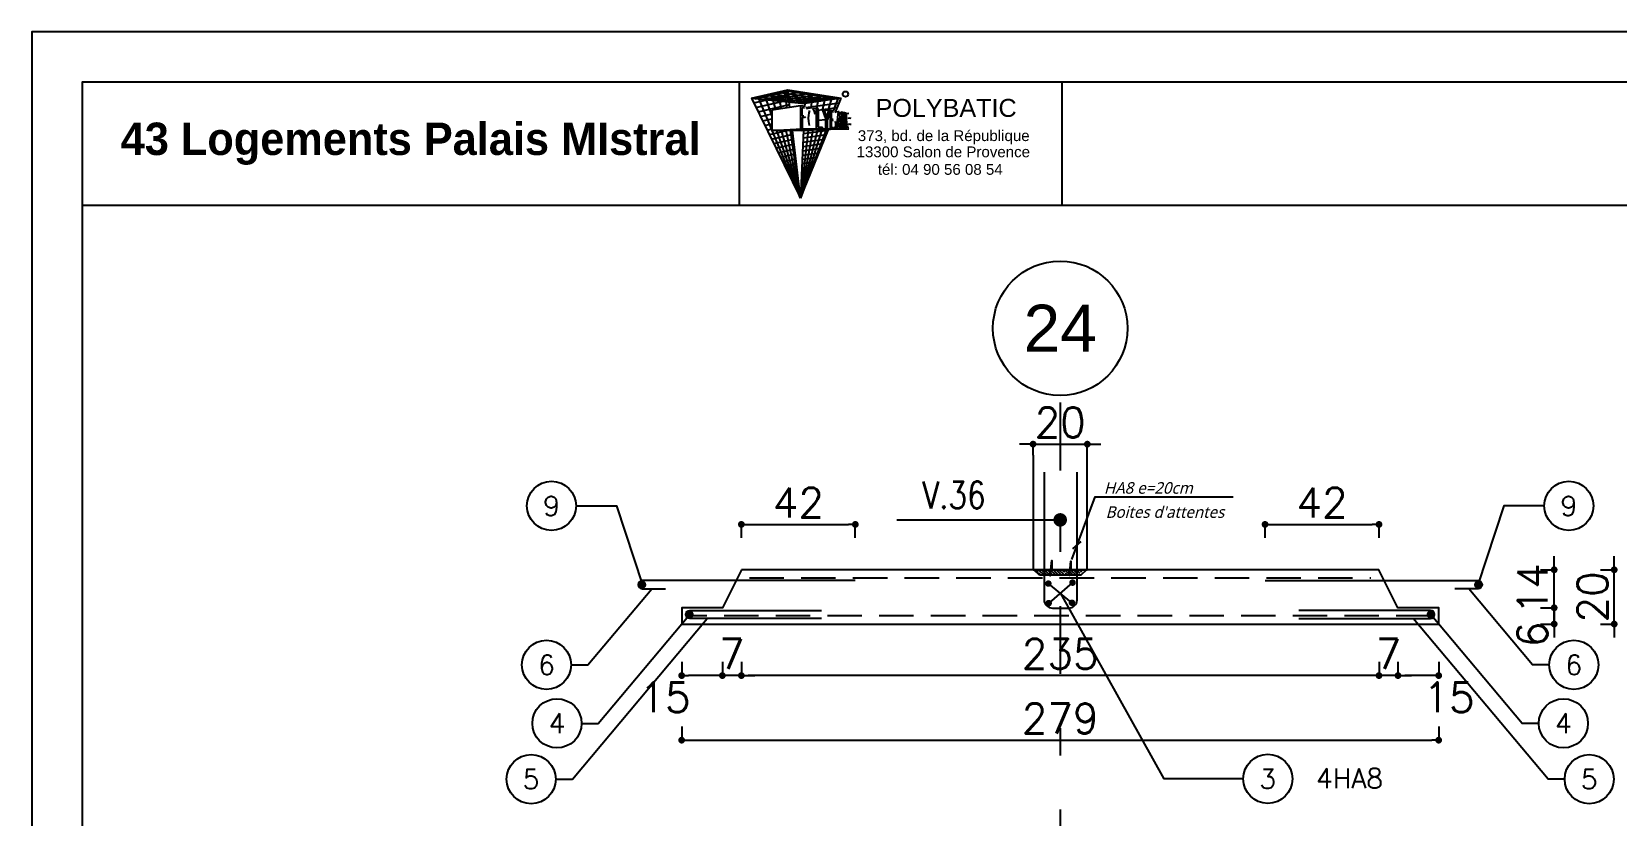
# Model space of a CAD drawing. Header units: millimetres. Extents: x -21776 to 63757, y -7870 to 8483.
# Drawn here: x 40690 to 41275, y -4811 to -4522 of the extents above; entities that cross this region are included whole.
import ezdxf
from ezdxf.enums import TextEntityAlignment as Align

# ---------------------------------------------------------------- set-up
doc = ezdxf.new("R2010")
doc.units = ezdxf.units.MM
doc.header["$PDMODE"] = 34
for name, pattern in [('CACHEX2', [19.05, 12.7, -6.35]), ('CONTINUE', [0]), ('GrFeatureAxis', [0.85, 0.25, -0.2, 0.1, -0.2, 0.1])]:
    doc.linetypes.add(name, pattern=pattern)
for name, color, linetype in [('COTATION', 1, 'Continuous'), ('GO-CARTOUCHE', 7, 'Continuous'), ('GO-COTATION', 1, 'Continuous'), ('GO-FER-HA', 140, 'Continuous'), ('GO-TEXTE', 9, 'Continuous'), ('GO-TEXTE-ACIER', 3, 'Continuous'), ('Grid', 7, 'Continuous'), ('K_FOT_M_Building_V.46', 7, 'Continuous'), ('préfa v', 2, 'Continuous'), ('STR_TS_TXT', 7, 'Continuous'), ('STR_VOI-POT', 6, 'Continuous')]:
    doc.layers.add(name, color=color, linetype=linetype)
doc.styles.add('GrGrid', font='ARIAL.TTF', dxfattribs={"height": 0.17})
doc.styles.add('Lucida', font='')
doc.styles.get("Standard").update_dxf_attribs({"font": 'romans.shx'})
doc.styles.add('TEXTE', font='romans.shx')
doc.styles.add('TEXTE TS', font='romans.shx', dxfattribs={"width": 0.7, "oblique": 15})
doc.styles.add('TEXTEBA', font='ARIAL.TTF')
doc.styles.get('Lucida').set_extended_font_data('Lucida Sans', italic=True)
doc.dimstyles.new('COUPE-20', dxfattribs={"dimscale": 0.5, "dimtxt": 22, "dimasz": 5, "dimexe": 0.05, "dimexo": 0, "dimgap": 5, "dimtad": 1, "dimdsep": 46, "dimtxsty": 'Standard', "dimblk1": 'DOT', "dimblk2": 'DOT', "dimsah": 1, "dimcen": 0, "dimdle": 150, "dimclrd": 1, "dimclre": 1, "dimclrt": 7, "dimadec": 0, "dimazin": 0, "dimtfac": 1, "dimtix": 1, "dimtmove": 2, "dimatfit": 3, "dimldrblk": 'DOT', "dimfxl": 0, "dimtvp": 1, "dimtolj": 1, "dimtzin": 0, "dimarcsym": 0})

# ---------------------------------------------------------------- blocks, each defined once
blk = doc.blocks.new('_DOT')
at = {"color": 0, "linetype": 'ByBlock'}
blk.add_line((-0.5, 0), (-1, 0), dxfattribs=at)
at = {"color": 0, "linetype": 'ByBlock', "const_width": 0.5}
blk.add_lwpolyline([(-0.25, 0, 1), (0.25, 0, 1)], format="xyb", close=True, dxfattribs=at)
blk = doc.blocks.new('*D1152')
at = {"layer": 'DEFPOINTS', "color": 0}
for p in [(41208.55, -4733.79), (41251.11, -4733.79), (41208.55, -4739.79)]:
    blk.add_point(p, dxfattribs=at)
at = {"layer": 'préfa v', "color": 1, "lineweight": -2}
for p, q in [((41251.11, -4731.29), (41251.11, -4728.79)), ((41246.11, -4733.79), (41251.13, -4733.79)), ((41251.11, -4739.79), (41251.11, -4733.79)), ((41246.11, -4739.79), (41251.13, -4739.79)), ((41251.11, -4742.29), (41251.11, -4744.79))]:
    blk.add_line(p, q, dxfattribs=at)
at = {"layer": 'préfa v', "color": 1, "lineweight": -2, "xscale": 2.5, "yscale": 2.5, "zscale": 2.5}
for p, rotation in [((41251.11, -4733.79), 270), ((41251.11, -4739.79), 90)]:
    blk.add_blockref('_DOT', p, dxfattribs=dict(at, rotation=rotation))
at = {"layer": 'préfa v', "color": 7, "insert": (41243.11, -4743.63), "char_height": 11, "attachment_point": 5, "rotation": 90}
blk.add_mtext('\\A1;6', dxfattribs=at)
blk = doc.blocks.new('*D1153')
at = {"layer": 'DEFPOINTS', "color": 0}
for p in [(41186.55, -4719.79), (41251.11, -4719.79), (41208.55, -4733.79)]:
    blk.add_point(p, dxfattribs=at)
at = {"layer": 'préfa v', "color": 1, "lineweight": -2}
for p, q in [((41251.11, -4717.29), (41251.11, -4714.79)), ((41246.11, -4719.79), (41251.13, -4719.79)), ((41251.11, -4733.79), (41251.11, -4719.79)), ((41246.11, -4733.79), (41251.13, -4733.79)), ((41251.11, -4736.29), (41251.11, -4738.79))]:
    blk.add_line(p, q, dxfattribs=at)
at = {"layer": 'préfa v', "color": 1, "lineweight": -2, "xscale": 2.5, "yscale": 2.5, "zscale": 2.5}
for p, rotation in [((41251.11, -4719.79), 270), ((41251.11, -4733.79), 90)]:
    blk.add_blockref('_DOT', p, dxfattribs=dict(at, rotation=rotation))
at = {"layer": 'préfa v', "color": 7, "insert": (41243.11, -4726.79), "char_height": 11, "attachment_point": 5, "rotation": 90}
blk.add_mtext('\\A1;14', dxfattribs=at)
blk = doc.blocks.new('*D1154')
at = {"layer": 'DEFPOINTS', "color": 0}
for p in [(41193.55, -4733.79), (41208.55, -4739.79), (41193.55, -4758.77)]:
    blk.add_point(p, dxfattribs=at)
at = {"layer": 'préfa v', "color": 1, "lineweight": -2}
for p, q in [((41193.55, -4753.77), (41193.55, -4758.79)), ((41208.55, -4753.77), (41208.55, -4758.79)), ((41206.05, -4758.77), (41196.05, -4758.77))]:
    blk.add_line(p, q, dxfattribs=at)
at = {"layer": 'préfa v', "color": 1, "lineweight": -2, "xscale": 2.5, "yscale": 2.5, "zscale": 2.5, "rotation": 180}
blk.add_blockref('_DOT', (41193.55, -4758.77), dxfattribs=at)
at = {"layer": 'préfa v', "color": 1, "lineweight": -2, "xscale": 2.5, "yscale": 2.5, "zscale": 2.5}
blk.add_blockref('_DOT', (41208.55, -4758.77), dxfattribs=at)
at = {"layer": 'préfa v', "color": 7, "insert": (41212.33, -4766.77), "char_height": 11, "attachment_point": 5}
blk.add_mtext('\\A1;15', dxfattribs=at)
blk = doc.blocks.new('*D1155')
at = {"layer": 'DEFPOINTS', "color": 0}
for p in [(41186.55, -4719.79), (41193.55, -4733.79), (41186.55, -4758.77)]:
    blk.add_point(p, dxfattribs=at)
at = {"layer": 'préfa v', "color": 1, "lineweight": -2}
for p, q in [((41186.55, -4753.77), (41186.55, -4758.79)), ((41193.55, -4753.77), (41193.55, -4758.79)), ((41184.05, -4758.77), (41181.55, -4758.77)), ((41193.55, -4758.77), (41186.55, -4758.77)), ((41196.05, -4758.77), (41198.55, -4758.77))]:
    blk.add_line(p, q, dxfattribs=at)
at = {"layer": 'préfa v', "color": 1, "lineweight": -2, "xscale": 2.5, "yscale": 2.5, "zscale": 2.5}
blk.add_blockref('_DOT', (41186.55, -4758.77), dxfattribs=at)
at = {"layer": 'préfa v', "color": 1, "lineweight": -2, "xscale": 2.5, "yscale": 2.5, "zscale": 2.5, "rotation": 180}
blk.add_blockref('_DOT', (41193.55, -4758.77), dxfattribs=at)
at = {"layer": 'préfa v', "color": 7, "insert": (41190.05, -4750.77), "char_height": 11, "attachment_point": 5}
blk.add_mtext('\\A1;7', dxfattribs=at)
blk = doc.blocks.new('*D1156')
at = {"layer": 'DEFPOINTS', "color": 0}
for p in [(40951.55, -4719.79), (41186.55, -4719.79), (40951.55, -4758.77)]:
    blk.add_point(p, dxfattribs=at)
at = {"layer": 'préfa v', "color": 1, "lineweight": -2}
for p, q in [((40951.55, -4753.77), (40951.55, -4758.79)), ((41186.55, -4753.77), (41186.55, -4758.79)), ((41184.05, -4758.77), (40954.05, -4758.77))]:
    blk.add_line(p, q, dxfattribs=at)
at = {"layer": 'préfa v', "color": 1, "lineweight": -2, "xscale": 2.5, "yscale": 2.5, "zscale": 2.5, "rotation": 180}
blk.add_blockref('_DOT', (40951.55, -4758.77), dxfattribs=at)
at = {"layer": 'préfa v', "color": 1, "lineweight": -2, "xscale": 2.5, "yscale": 2.5, "zscale": 2.5}
blk.add_blockref('_DOT', (41186.55, -4758.77), dxfattribs=at)
at = {"layer": 'préfa v', "color": 7, "insert": (41069.05, -4750.77), "char_height": 11, "attachment_point": 5}
blk.add_mtext('\\A1;235', dxfattribs=at)
blk = doc.blocks.new('*D1157')
at = {"layer": 'DEFPOINTS', "color": 0}
for p in [(40951.55, -4719.79), (40944.55, -4733.79), (40944.55, -4758.77)]:
    blk.add_point(p, dxfattribs=at)
at = {"layer": 'préfa v', "color": 1, "lineweight": -2}
for p, q in [((40944.55, -4753.77), (40944.55, -4758.79)), ((40951.55, -4753.77), (40951.55, -4758.79)), ((40942.05, -4758.77), (40939.55, -4758.77)), ((40951.55, -4758.77), (40944.55, -4758.77)), ((40954.05, -4758.77), (40956.55, -4758.77))]:
    blk.add_line(p, q, dxfattribs=at)
at = {"layer": 'préfa v', "color": 1, "lineweight": -2, "xscale": 2.5, "yscale": 2.5, "zscale": 2.5}
blk.add_blockref('_DOT', (40944.55, -4758.77), dxfattribs=at)
at = {"layer": 'préfa v', "color": 1, "lineweight": -2, "xscale": 2.5, "yscale": 2.5, "zscale": 2.5, "rotation": 180}
blk.add_blockref('_DOT', (40951.55, -4758.77), dxfattribs=at)
at = {"layer": 'préfa v', "color": 7, "insert": (40948.05, -4750.77), "char_height": 11, "attachment_point": 5}
blk.add_mtext('\\A1;7', dxfattribs=at)
blk = doc.blocks.new('*D1158')
at = {"layer": 'DEFPOINTS', "color": 0}
for p in [(40929.55, -4733.79), (40944.55, -4733.79), (40929.55, -4758.77)]:
    blk.add_point(p, dxfattribs=at)
at = {"layer": 'préfa v', "color": 1, "lineweight": -2}
for p, q in [((40929.55, -4753.77), (40929.55, -4758.79)), ((40944.55, -4753.77), (40944.55, -4758.79)), ((40942.05, -4758.77), (40932.05, -4758.77))]:
    blk.add_line(p, q, dxfattribs=at)
at = {"layer": 'préfa v', "color": 1, "lineweight": -2, "xscale": 2.5, "yscale": 2.5, "zscale": 2.5, "rotation": 180}
blk.add_blockref('_DOT', (40929.55, -4758.77), dxfattribs=at)
at = {"layer": 'préfa v', "color": 1, "lineweight": -2, "xscale": 2.5, "yscale": 2.5, "zscale": 2.5}
blk.add_blockref('_DOT', (40944.55, -4758.77), dxfattribs=at)
at = {"layer": 'préfa v', "color": 7, "insert": (40923.43, -4766.77), "char_height": 11, "attachment_point": 5}
blk.add_mtext('\\A1;15', dxfattribs=at)
blk = doc.blocks.new('*D1159')
at = {"layer": 'DEFPOINTS', "color": 0}
for p in [(40929.55, -4739.79), (41208.55, -4739.79), (41208.55, -4782.58)]:
    blk.add_point(p, dxfattribs=at)
at = {"layer": 'préfa v', "color": 1, "lineweight": -2}
for p, q in [((40929.55, -4777.58), (40929.55, -4782.61)), ((40932.05, -4782.58), (41206.05, -4782.58)), ((41208.55, -4777.58), (41208.55, -4782.61))]:
    blk.add_line(p, q, dxfattribs=at)
at = {"layer": 'préfa v', "color": 1, "lineweight": -2, "xscale": 2.5, "yscale": 2.5, "zscale": 2.5, "rotation": 180}
blk.add_blockref('_DOT', (40929.55, -4782.58), dxfattribs=at)
at = {"layer": 'préfa v', "color": 1, "lineweight": -2, "xscale": 2.5, "yscale": 2.5, "zscale": 2.5}
blk.add_blockref('_DOT', (41208.55, -4782.58), dxfattribs=at)
at = {"layer": 'préfa v', "color": 7, "insert": (41069.05, -4774.58), "char_height": 11, "attachment_point": 5}
blk.add_mtext('\\A1;279', dxfattribs=at)
blk = doc.blocks.new('*D1168')
at = {"layer": 'DEFPOINTS', "color": 0}
for p in [(41186.55, -4719.79), (41273.24, -4719.79), (41208.55, -4739.79)]:
    blk.add_point(p, dxfattribs=at)
at = {"layer": 'STR_VOI-POT', "color": 1, "lineweight": -2}
for p, q in [((41273.24, -4717.29), (41273.24, -4714.79)), ((41268.24, -4719.79), (41273.27, -4719.79)), ((41273.24, -4739.79), (41273.24, -4719.79)), ((41268.24, -4739.79), (41273.27, -4739.79)), ((41273.24, -4742.29), (41273.24, -4744.79))]:
    blk.add_line(p, q, dxfattribs=at)
at = {"layer": 'STR_VOI-POT', "color": 1, "lineweight": -2, "xscale": 2.5, "yscale": 2.5, "zscale": 2.5}
for p, rotation in [((41273.24, -4719.79), 270), ((41273.24, -4739.79), 90)]:
    blk.add_blockref('_DOT', p, dxfattribs=dict(at, rotation=rotation))
at = {"layer": 'STR_VOI-POT', "color": 7, "insert": (41265.24, -4729.79), "char_height": 11, "attachment_point": 5, "rotation": 90}
blk.add_mtext('\\A1;20', dxfattribs=at)
blk = doc.blocks.new('*D1172')
at = {"layer": 'DEFPOINTS', "color": 0}
for p in [(41186.55, -4703.07), (41144.55, -4723.79), (41186.55, -4719.79)]:
    blk.add_point(p, dxfattribs=at)
at = {"layer": 'STR_VOI-POT', "color": 1, "lineweight": -2}
for p, q in [((41144.55, -4708.07), (41144.55, -4703.04)), ((41147.05, -4703.07), (41184.05, -4703.07)), ((41186.55, -4708.07), (41186.55, -4703.04))]:
    blk.add_line(p, q, dxfattribs=at)
at = {"layer": 'STR_VOI-POT', "color": 1, "lineweight": -2, "xscale": 2.5, "yscale": 2.5, "zscale": 2.5, "rotation": 180}
blk.add_blockref('_DOT', (41144.55, -4703.07), dxfattribs=at)
at = {"layer": 'STR_VOI-POT', "color": 1, "lineweight": -2, "xscale": 2.5, "yscale": 2.5, "zscale": 2.5}
blk.add_blockref('_DOT', (41186.55, -4703.07), dxfattribs=at)
at = {"layer": 'STR_VOI-POT', "color": 7, "insert": (41165.55, -4695.07), "char_height": 11, "attachment_point": 5}
blk.add_mtext('\\A1;42', dxfattribs=at)
blk = doc.blocks.new('*D1173')
at = {"layer": 'DEFPOINTS', "color": 0}
for p in [(40993.55, -4703.07), (40951.55, -4719.79), (40993.55, -4723.79)]:
    blk.add_point(p, dxfattribs=at)
at = {"layer": 'STR_VOI-POT', "color": 1, "lineweight": -2}
for p, q in [((40951.55, -4708.07), (40951.55, -4703.04)), ((40954.05, -4703.07), (40991.05, -4703.07)), ((40993.55, -4708.07), (40993.55, -4703.04))]:
    blk.add_line(p, q, dxfattribs=at)
at = {"layer": 'STR_VOI-POT', "color": 1, "lineweight": -2, "xscale": 2.5, "yscale": 2.5, "zscale": 2.5, "rotation": 180}
blk.add_blockref('_DOT', (40951.55, -4703.07), dxfattribs=at)
at = {"layer": 'STR_VOI-POT', "color": 1, "lineweight": -2, "xscale": 2.5, "yscale": 2.5, "zscale": 2.5}
blk.add_blockref('_DOT', (40993.55, -4703.07), dxfattribs=at)
at = {"layer": 'STR_VOI-POT', "color": 7, "insert": (40972.55, -4695.07), "char_height": 11, "attachment_point": 5}
blk.add_mtext('\\A1;42', dxfattribs=at)
blk = doc.blocks.new('*D2005')
at = {"layer": 'DEFPOINTS', "color": 0}
for p in [(41059.05, -4677.56), (41079.05, -4673.5), (41079.05, -4677.56)]:
    blk.add_point(p, dxfattribs=at)
at = {"layer": 'K_FOT_M_Building_V.46', "color": 1, "lineweight": -2}
for p, q in [((41056.55, -4673.5), (41054.05, -4673.5)), ((41059.05, -4677.56), (41059.05, -4673.48)), ((41059.05, -4673.5), (41079.05, -4673.5)), ((41079.05, -4677.56), (41079.05, -4673.48)), ((41081.55, -4673.5), (41084.05, -4673.5))]:
    blk.add_line(p, q, dxfattribs=at)
at = {"layer": 'K_FOT_M_Building_V.46', "color": 1, "lineweight": -2, "xscale": 2.5, "yscale": 2.5, "zscale": 2.5}
blk.add_blockref('_DOT', (41059.05, -4673.5), dxfattribs=at)
at = {"layer": 'K_FOT_M_Building_V.46', "color": 1, "lineweight": -2, "xscale": 2.5, "yscale": 2.5, "zscale": 2.5, "rotation": 180}
blk.add_blockref('_DOT', (41079.05, -4673.5), dxfattribs=at)
at = {"layer": 'K_FOT_M_Building_V.46', "color": 7, "insert": (41069.05, -4665.5), "char_height": 11, "attachment_point": 5}
blk.add_mtext('\\A1;20', dxfattribs=at)

msp = doc.modelspace()

# ---------------------------------------------------------------- hatches: boundary and pattern name
at = {"layer": 'GO-FER-HA'}
h = msp.add_hatch(dxfattribs=at)
h.set_pattern_fill('ANSI31', color=9, scale=6.075, angle=-540, style=0)
h.set_pattern_definition([(315, (-13923.6103, 391174.9514), (-0.536959212, -0.536959212), [])])
h.paths.add_polyline_path([(41077.60044, -4719.78652), (41075.57544, -4721.81152), (41073.94959, -4721.81152), (41073.94959, -4719.78652)])
h.paths.add_polyline_path([(41073.94959, -4719.78652), (41073.94959, -4721.81152), (41070.79668, -4721.81152), (41070.99685, -4719.78652)])
h.paths.add_polyline_path([(41070.46283, -4719.78652), (41070.77969, -4721.81152), (41061.01728, -4721.81152), (41061.22694, -4719.78652)])
h.paths.add_polyline_path([(41060.93806, -4721.34915), (41059.37544, -4719.78652), (41060.79881, -4719.78652)])

# ---------------------------------------------------------------- linework, layer by layer
at = {"layer": 'COTATION'}
for p, q in [((41073.60142, -4724.53124), (41064.80983, -4732.08741)), ((41073.37599, -4731.94639), (41064.69711, -4724.86955))]:
    msp.add_line(p, q, dxfattribs=at)
at = {"layer": 'COTATION', "const_width": 2.5}
msp.add_lwpolyline([(41067.79806, -4701.42025, -1), (41070.29806, -4701.42025, -1)], format="xyb", close=True, dxfattribs=at)
at = {"layer": 'COTATION'}
for points in [[(41008.89233, -4701.42025), (41069.04806, -4701.42025)], [(40888.80539, -4754.82067), (40894.94749, -4754.82067), (40918.4971, -4726.78652)], [(41136.50455, -4796.83489), (41107.3957, -4796.83489), (41069.20563, -4728.30933)], [(41249.29072, -4754.82067), (41243.14862, -4754.82067), (41219.59902, -4726.78652)], [(40892.64621, -4776.37609), (40898.78832, -4776.37609), (40932.80565, -4735.88086)], [(41245.4499, -4776.37609), (41239.3078, -4776.37609), (41205.29047, -4735.88086)], [(40883.11799, -4796.95234), (40889.2601, -4796.95234), (40938.96134, -4737.78652)], [(41254.97812, -4796.95234), (41248.83602, -4796.95234), (41199.13478, -4737.78652)]]:
    msp.add_lwpolyline(points, dxfattribs=at)
at = {"layer": 'GO-CARTOUCHE', "color": 9, "linetype": 'CONTINUE'}
for p, q in [((40955.29382, -4546.06632), (40968.68698, -4542.95163)), ((40956.80322, -4546.21007), (40970.19615, -4543.19118)), ((40968.38033, -4549.59463), (40967.42875, -4543.24425)), ((40967.42875, -4543.24425), (40987.089, -4546.23663)), ((40969.44707, -4549.43776), (40968.68698, -4542.95163)), ((40968.68698, -4542.95163), (40988.30953, -4546.06632)), ((40955.29382, -4546.06632), (40974.91636, -4547.93514)), ((40955.29382, -4546.06632), (40973.35902, -4582.81966)), ((40956.11489, -4547.73678), (40968.89935, -4544.76382)), ((40956.93596, -4549.40723), (40969.11171, -4546.576)), ((40962.76907, -4557.54868), (40957.7208, -4545.50191)), ((40957.7208, -4545.50191), (40977.35089, -4547.59543)), ((40957.75703, -4551.07769), (40969.32408, -4548.38819)), ((40959.82202, -4546.49758), (40973.2145, -4543.67029)), ((40962.76907, -4552.45382), (40960.14779, -4544.93749)), ((40960.14779, -4544.93749), (40979.78541, -4547.25573)), ((40962.57477, -4544.37308), (40982.21994, -4546.91603)), ((40964.21139, -4550.20771), (40962.57477, -4544.37308)), ((40973.35902, -4548.86247), (40962.76907, -4550.41982)), ((40962.84082, -4546.78508), (40976.23285, -4544.14939)), ((40966.30661, -4549.89959), (40965.00176, -4543.80866)), ((40965.00176, -4543.80866), (40984.65447, -4546.57633)), ((40965.85962, -4547.07259), (40979.25119, -4544.62849)), ((40968.87842, -4547.36009), (40982.26954, -4545.10759)), ((40971.89723, -4547.6476), (40985.28788, -4545.5867)), ((40975.10224, -4549.13501), (40973.35902, -4548.86247)), ((40973.35902, -4548.86247), (40973.35902, -4557.87744)), ((40973.40663, -4547.79135), (40986.79706, -4545.82625)), ((40974.91636, -4547.93514), (40974.86445, -4549.09783)), ((40988.30953, -4546.06632), (40974.91636, -4547.93514)), ((40975.35099, -4549.45027), (40987.63001, -4547.73681)), ((40977.35089, -4547.59543), (40977.12807, -4549.56159)), ((40979.78541, -4547.25573), (40979.24489, -4549.78268)), ((40982.21994, -4546.91603), (40981.42822, -4550.12402)), ((40984.65447, -4546.57633), (40983.42675, -4550.51568)), ((40987.089, -4546.23663), (40985.39714, -4550.74453)), ((40986.22379, -4551.19376), (40988.30953, -4546.06632)), ((40958.5781, -4552.74815), (40962.76907, -4551.77376)), ((40959.39917, -4554.4186), (40962.76907, -4553.63518)), ((40962.76907, -4550.41982), (40962.76907, -4557.89507)), ((40973.98195, -4552.49082), (40973.98195, -4549.59037)), ((40974.77415, -4549.71422), (40973.98195, -4549.59037)), ((40973.98195, -4552.49082), (40974.60912, -4552.53948)), ((40974.83384, -4553.18173), (40973.98195, -4553.11563)), ((40973.98195, -4553.11563), (40973.98195, -4557.27213)), ((40975.1479, -4552.87272), (40974.83384, -4553.18173)), ((40975.55026, -4549.79362), (40977.51661, -4549.50762)), ((40976.26584, -4552.46537), (40976.22736, -4553.31857)), ((40976.22736, -4553.31857), (40976.28695, -4554.61005)), ((40976.40432, -4551.41547), (40976.26584, -4552.46537)), ((40976.28695, -4554.61005), (40976.57476, -4556.07624)), ((40976.63155, -4550.57838), (40976.40432, -4551.41547)), ((40978.27077, -4550.28162), (40977.90825, -4549.69815)), ((40979.21463, -4549.77795), (40978.06305, -4549.9473)), ((40978.51516, -4550.98011), (40978.27077, -4550.28162)), ((40978.70258, -4551.98885), (40978.51516, -4550.98011)), ((40979.21463, -4557.27213), (40979.21463, -4549.7711)), ((40979.83757, -4549.87534), (40979.21463, -4549.77795)), ((40979.83757, -4556.6492), (40979.83757, -4549.87534)), ((40979.83757, -4550.39212), (40981.39859, -4550.17735)), ((40979.83757, -4550.39212), (40979.83806, -4556.6492)), ((40979.83806, -4554.11475), (40982.66819, -4553.86628)), ((40981.37751, -4550.1161), (40982.66819, -4553.86628)), ((40981.93452, -4550.20318), (40981.37751, -4550.1161)), ((40981.39859, -4550.17735), (40982.66819, -4553.86628)), ((40981.61048, -4550.15252), (40986.95049, -4549.40729)), ((40981.93452, -4550.20318), (40982.96255, -4553.19023)), ((40983.68779, -4550.47729), (40982.10878, -4550.7095)), ((40982.66819, -4557.27213), (40982.66819, -4553.86628)), ((40983.68779, -4550.47729), (40982.96255, -4553.19023)), ((40984.18295, -4550.5547), (40983.29112, -4553.8908)), ((40983.29112, -4557.2645), (40983.29444, -4553.8784)), ((40983.29112, -4557.27213), (40983.29112, -4553.8908)), ((40983.29444, -4553.8784), (40984.16461, -4550.62331)), ((40984.18295, -4550.5547), (40983.68779, -4550.47729)), ((40984.16461, -4550.62331), (40984.35012, -4550.59553)), ((40984.35012, -4550.58084), (40984.16883, -4550.6075)), ((40984.35012, -4557.27213), (40984.35012, -4550.58084)), ((40985.5566, -4550.76946), (40984.35012, -4550.58084)), ((40985.48924, -4551.20028), (40984.78617, -4551.09036)), ((40984.78617, -4553.71445), (40984.78617, -4551.09036)), ((40984.78617, -4553.71445), (40985.35438, -4553.75853)), ((40984.78617, -4554.15182), (40985.32065, -4554.19328)), ((40984.78617, -4556.83608), (40984.78617, -4554.15182)), ((40985.97036, -4551.11973), (40986.27097, -4551.07778)), ((40987.27848, -4551.03866), (40986.02207, -4551.22343)), ((40986.04758, -4554.53315), (40986.12736, -4554.78554)), ((40986.12736, -4554.78554), (40986.20605, -4555.26651)), ((40986.82964, -4554.77865), (40986.8034, -4554.99731)), ((40986.8469, -4554.63487), (40986.82964, -4554.77865)), ((40986.86092, -4554.51805), (40986.8469, -4554.63487)), ((40986.89336, -4554.24772), (40986.86092, -4554.51805)), ((40986.96058, -4553.68759), (40986.89336, -4554.24772)), ((40987.03423, -4553.07391), (40986.96058, -4553.68759)), ((40987.27848, -4551.03866), (40987.03423, -4553.07391)), ((40987.26845, -4554.78177), (40987.43183, -4553.42042)), ((40987.26845, -4554.78177), (40987.59959, -4554.80746)), ((40987.58886, -4551.08719), (40987.27848, -4551.03866)), ((40987.43183, -4553.42042), (40987.59959, -4554.80746)), ((40987.58886, -4551.08719), (40988.3362, -4557.2662)), ((40987.61583, -4551.31018), (40988.33692, -4551.20414)), ((40987.66601, -4551.72505), (40988.33692, -4551.64549)), ((40987.67749, -4551.81992), (40988.74183, -4551.7088)), ((40988.33692, -4551.20414), (40988.33692, -4551.64549)), ((40989.5828, -4551.39892), (40988.33692, -4551.20414)), ((40988.33692, -4551.64549), (40988.74183, -4551.7088)), ((40988.74183, -4557.2662), (40988.74183, -4551.7088)), ((40989.17789, -4551.77697), (40989.5828, -4551.84027)), ((40989.17789, -4557.2662), (40989.17789, -4551.77697)), ((40989.17789, -4551.8757), (40989.5828, -4551.84027)), ((40989.5828, -4551.84027), (40989.5828, -4551.39892)), ((40989.74116, -4551.42368), (40989.5828, -4551.47452)), ((40989.74116, -4551.42368), (40989.74116, -4557.26789)), ((40990.17722, -4551.49185), (40989.74116, -4551.42368)), ((40990.17722, -4551.49185), (40990.17722, -4557.27213)), ((40990.17722, -4551.69655), (40991.16505, -4551.60465)), ((40990.31905, -4554.47383), (40990.34373, -4555.0936)), ((40991.53513, -4553.43977), (40990.80056, -4553.5081)), ((40991.9814, -4553.50954), (40991.53513, -4553.43977)), ((40960.22024, -4556.08906), (40962.76907, -4555.49657)), ((40961.04132, -4557.75951), (40962.76907, -4557.35793)), ((40961.86239, -4559.42997), (40968.46694, -4557.89507)), ((40962.68346, -4561.10042), (40970.59827, -4559.26129)), ((40962.76907, -4557.89507), (40973.98195, -4557.27213)), ((40973.86386, -4557.8766), (40962.76907, -4557.89507)), ((40973.35902, -4582.81966), (40962.91423, -4557.89507)), ((40973.35902, -4582.81966), (40964.66668, -4557.89507)), ((40973.35902, -4582.81966), (40966.36769, -4557.89507)), ((40973.35902, -4582.81966), (40968.01947, -4557.89507)), ((40973.35902, -4582.81966), (40969.62413, -4557.89507)), ((40973.35902, -4582.81966), (40970.43817, -4557.89507)), ((40973.35902, -4582.81966), (40983.64317, -4557.53777)), ((40982.83705, -4557.56578), (40973.35902, -4582.81966)), ((40981.21194, -4557.62224), (40973.35902, -4582.81966)), ((40979.56354, -4557.67951), (40973.35902, -4582.81966)), ((40977.89134, -4557.73761), (40973.35902, -4582.81966)), ((40976.19482, -4557.79655), (40973.35902, -4582.81966)), ((40974.47345, -4557.85635), (40973.35902, -4582.81966)), ((40973.86386, -4557.8766), (40976.99572, -4557.762)), ((40973.98195, -4557.27213), (40981.48826, -4557.27213)), ((40974.35005, -4560.62047), (40982.87337, -4559.43021)), ((40974.42084, -4559.0348), (40983.55289, -4557.75972)), ((40976.99572, -4557.762), (40977.55656, -4557.74148)), ((40977.59958, -4557.7399), (40984.34419, -4557.49311)), ((40979.21138, -4557.27305), (40984.35833, -4557.27213)), ((40979.83757, -4556.6492), (40981.48826, -4556.6492)), ((40979.83806, -4556.6492), (40981.48826, -4556.65427)), ((40981.48826, -4557.27213), (40981.48826, -4556.6492)), ((40981.48826, -4557.27213), (40982.67231, -4557.27213)), ((40982.66819, -4556.65427), (40982.67231, -4557.27213)), ((40982.67231, -4557.27213), (40983.29112, -4557.27213)), ((40984.34381, -4557.26619), (40989.74116, -4557.2662)), ((40984.34524, -4557.49307), (40991.18438, -4557.27483)), ((40984.35012, -4557.27213), (40985.6704, -4557.27213)), ((40984.78617, -4556.83608), (40985.53637, -4556.83608)), ((40985.91275, -4557.05924), (40985.66388, -4557.2662)), ((40985.66388, -4557.2662), (40986.51876, -4557.2662)), ((40986.09112, -4556.67452), (40985.91275, -4557.05924)), ((40986.19367, -4556.18057), (40986.09112, -4556.67452)), ((40986.22451, -4555.73487), (40986.19367, -4556.18057)), ((40986.20605, -4555.26651), (40986.22451, -4555.73487)), ((40986.587, -4556.80051), (40986.53111, -4557.2662)), ((40986.65, -4556.27558), (40986.587, -4556.80051)), ((40986.70248, -4555.83826), (40986.65, -4556.27558)), ((40986.75272, -4555.41965), (40986.70248, -4555.83826)), ((40986.8034, -4554.99731), (40986.75272, -4555.41965)), ((40987.21645, -4555.21511), (40986.9703, -4557.2662)), ((40987.21645, -4555.21511), (40987.65299, -4555.24897)), ((40987.65299, -4555.24897), (40987.89769, -4557.27213)), ((40989.17789, -4557.2662), (40989.74116, -4557.2662)), ((40989.74116, -4557.26789), (40990.17722, -4557.27213)), ((40990.34373, -4555.0936), (40990.40272, -4555.66122)), ((40990.40272, -4555.66122), (40990.49272, -4556.13854)), ((40990.49272, -4556.13854), (40990.62193, -4556.58078)), ((40990.62193, -4556.58078), (40990.82445, -4556.99355)), ((40990.82445, -4556.99355), (40991.05698, -4557.24871)), ((40991.51569, -4555.64961), (40990.85137, -4555.71141)), ((40991.51569, -4555.64961), (40991.95795, -4555.63342)), ((40963.50453, -4562.77088), (40970.81063, -4561.07348)), ((40964.3256, -4564.44134), (40971.023, -4562.88566)), ((40965.14667, -4566.11179), (40971.23536, -4564.69784)), ((40965.96775, -4567.78225), (40971.44773, -4566.51003)), ((40974.0669, -4566.96313), (40980.15529, -4566.11215)), ((40974.13768, -4565.37747), (40980.83481, -4564.44167)), ((40974.20847, -4563.7918), (40981.51433, -4562.77118)), ((40974.27926, -4562.20613), (40982.19385, -4561.1007)), ((40966.78882, -4569.4527), (40971.6601, -4568.32221)), ((40967.60989, -4571.12316), (40971.87246, -4570.1344)), ((40968.43096, -4572.79361), (40972.08483, -4571.94658)), ((40973.85453, -4571.72013), (40978.11673, -4571.12361)), ((40973.92532, -4570.13447), (40978.79625, -4569.45313)), ((40973.99611, -4568.5488), (40979.47577, -4567.78264)), ((40973.78374, -4573.3058), (40977.43721, -4572.7941))]:
    msp.add_line(p, q, dxfattribs=at)
at = {"layer": 'GO-CARTOUCHE', "color": 2, "ltscale": 3}
msp.add_line((41073.75179, -4712.10912), (41076.78691, -4709.367), dxfattribs=at)
at = {"layer": 'GO-CARTOUCHE', "linetype": 'Continuous'}
for points in [[(41803.6474, -5309.04286), (41803.6474, -4521.54286), (40690.01105, -4521.54286), (40690.01105, -5309.04286)], [(41785.08865, -5290.48411), (41785.08865, -4540.10161), (40708.5698, -4540.10161), (40708.5698, -5290.48411)]]:
    msp.add_lwpolyline(points, close=True, dxfattribs=at)
at = {"layer": 'GO-CARTOUCHE', "color": 2, "ltscale": 3}
msp.add_lwpolyline([(41073.30405, -4715.9446), (41081.9764, -4692.96951), (41132.80086, -4692.96951)], dxfattribs=at)
at = {"layer": 'GO-CARTOUCHE', "color": 9, "linetype": 'CONTINUE'}
for centre in [(40989.89918, -4544.51691, 70.13956), (40989.89918, -4544.51691, 70.13956), (40989.89918, -4544.51691)]:
    msp.add_circle(centre, 0.9967, dxfattribs=at)
at = {"layer": 'GO-COTATION'}
for points in [[(40890.63649, -4696.25946), (40905.5177, -4696.25946), (40915.06404, -4725.31438)], [(41247.45962, -4696.25946), (41232.57842, -4696.25946), (41223.03207, -4725.31438)]]:
    msp.add_lwpolyline(points, dxfattribs=at)
at = {"layer": 'GO-FER-HA', "color": 1}
msp.add_lwpolyline([(41063.11935, -4683.77851), (41063.11935, -4719.21601), (41063.11935, -4730.85397, 0.414213562), (41066.15685, -4733.89147), (41072.23185, -4733.89147, 0.414213562), (41075.26935, -4730.85397), (41075.26935, -4683.77851)], format="xyb", dxfattribs=at)
msp.add_lwpolyline([(41065.17192, -4719.78652), (41065.36996, -4722.00887), (41065.95907, -4716.31897), (41065.95907, -4719.78652), (41072.13705, -4719.78652), (41072.46433, -4721.87807), (41072.98798, -4716.58058), (41072.98798, -4719.78652)], dxfattribs=at)
msp.add_lwpolyline([(41061.40044, -4721.81152), (41059.37544, -4719.78652), (41078.72068, -4719.78652), (41076.69568, -4721.81152)], close=True, dxfattribs=at)
at = {"layer": 'GO-FER-HA', "color": 6, "linetype": 'Continuous', "const_width": 1.2}
for points in [[(41065.29711, -4724.86955, -1), (41064.09711, -4724.86955, -1)], [(41074.20142, -4724.53124, -1), (41073.00142, -4724.53124, -1)], [(41065.40983, -4732.08741, -1), (41064.20983, -4732.08741, -1)], [(41073.97599, -4731.94639, -1), (41072.77599, -4731.94639, -1)]]:
    msp.add_lwpolyline(points, format="xyb", close=True, dxfattribs=at)
at = {"layer": 'GO-TEXTE', "color": 7}
for points in [[(40950.75126, -4540.10161), (40950.75126, -4585.54823)], [(41069.65702, -4540.10161), (41069.65702, -4585.54823)], [(41785.08865, -4585.54823), (40708.5698, -4585.54823)]]:
    msp.add_lwpolyline(points, dxfattribs=at)
at = {"layer": 'GO-TEXTE-ACIER'}
for centre in [(40881.57973, -4696.25946), (41256.51638, -4696.25946), (40879.74863, -4754.82067), (41258.34749, -4754.82067), (40883.58945, -4776.37609), (41254.50666, -4776.37609), (40874.06123, -4796.95234), (41145.56131, -4796.83489), (41264.03488, -4796.95234)]:
    msp.add_circle(centre, 9.05676, dxfattribs=at)
at = {"layer": 'Grid', "color": 4, "linetype": 'GrFeatureAxis', "lineweight": 25, "ltscale": 100}
msp.add_line((41069.04806, -4658.17696), (41069.04806, -5245.50661), dxfattribs=at)
at = {"layer": 'Grid', "color": 1, "linetype": 'Continuous', "lineweight": 25, "ltscale": 100}
msp.add_ellipse((41069.04806, -4630.80072), major_axis=(-17.51464, 17.51464), ratio=1, start_param=3.926990817, end_param=10.210176124, dxfattribs=at)
at = {"layer": 'préfa v'}
msp.add_lwpolyline([(41059.04806, -4677.56277), (41059.04806, -4719.78652), (41079.04806, -4719.78652), (41079.04806, -4677.56277)], dxfattribs=at)
msp.add_lwpolyline([(40951.54806, -4719.78652), (40944.54806, -4733.78652), (40929.54806, -4733.78652), (40929.54806, -4739.78652), (41208.54806, -4739.78652), (41208.54806, -4733.78652), (41193.54806, -4733.78652), (41186.54806, -4719.78652)], close=True, dxfattribs=at)
at = {"layer": 'STR_VOI-POT'}
for points in [[(40993.54806, -4723.78652), (40915.04806, -4723.78652, 0.414213562), (40913.54806, -4725.28652), (40913.54806, -4725.28652, 0.414213562), (40915.04806, -4726.78652), (40923.54806, -4726.78652)], [(41144.54806, -4723.78652), (41223.04806, -4723.78652, -0.414213562), (41224.54806, -4725.28652), (41224.54806, -4725.28652, -0.414213562), (41223.04806, -4726.78652), (41214.54806, -4726.78652)], [(40981.04806, -4737.78652), (40932.54806, -4737.78652, -0.414213562), (40931.04806, -4736.28652), (40931.04806, -4736.28652, -0.414213562), (40932.54806, -4734.78652), (40981.04806, -4734.78652)], [(41157.04806, -4737.78652), (41205.54806, -4737.78652, 0.414213562), (41207.04806, -4736.28652), (41207.04806, -4736.28652, 0.414213562), (41205.54806, -4734.78652), (41157.04806, -4734.78652)]]:
    msp.add_lwpolyline(points, format="xyb", dxfattribs=at)
at = {"layer": 'STR_VOI-POT', "const_width": 1.44}
for points in [[(40914.34404, -4725.31438, 1), (40915.78404, -4725.31438, 1)], [(41223.75207, -4725.31438, -1), (41222.31207, -4725.31438, -1)], [(40931.84404, -4736.31438, 1), (40933.28404, -4736.31438, 1)], [(41206.25207, -4736.31438, -1), (41204.81207, -4736.31438, -1)]]:
    msp.add_lwpolyline(points, format="xyb", close=True, dxfattribs=at)
at = {"layer": 'STR_VOI-POT', "color": 1, "linetype": 'CACHEX2'}
for points in [[(40954.54806, -4722.78652), (41183.54806, -4722.78652)], [(41205.54806, -4736.78652), (40932.54806, -4736.78652)]]:
    msp.add_lwpolyline(points, dxfattribs=at)

# ---------------------------------------------------------------- texts
at = {"layer": 'GO-CARTOUCHE', "color": 9, "style": 'TEXTEBA'}
for s, p in [('373, bd. de la République', (40994.46655, -4561.82679)), ('13300 Salon de Provence', (40994.00211, -4567.78495)), ('tél: 04 90 56 08 54', (41001.82971, -4574.25784))]:
    msp.add_text(s, height=3.9772727, dxfattribs=at).set_placement(p)
at = {"layer": 'GO-CARTOUCHE', "insert": (40829.66053, -4562.82492), "char_height": 11.9318181, "attachment_point": 5}
msp.add_mtext('{\\Fbold|c0;43 Logements Palais MIstral}', dxfattribs=at)
at = {"layer": 'GO-TEXTE', "color": 3, "style": 'TEXTEBA'}
msp.add_text('POLYBATIC', height=6.628788, dxfattribs=at).set_placement((41027.01162, -4549.60683), align=Align.MIDDLE)
at = {"layer": 'GO-TEXTE', "linetype": 'Continuous', "style": 'Lucida'}
for s, p in [('HA8 e=20cm', (41085.16289, -4691.76893)), ("Boites d'attentes", (41085.80902, -4700.65752))]:
    msp.add_text(s, height=4.256, rotation=0.00179755, dxfattribs=at).set_placement(p)
at = {"layer": 'GO-TEXTE-ACIER', "style": 'TEXTE'}
for s, p in [('9', (40881.57973, -4696.25946)), ('9', (41256.51638, -4696.25946)), ('6', (40879.74863, -4754.82067)), ('6', (41258.34749, -4754.82067)), ('4', (40883.58945, -4776.37609)), ('4', (41254.50666, -4776.37609)), ('5', (40874.06123, -4796.95234)), ('3', (41145.56131, -4796.83489)), ('4HA8', (41175.69113, -4796.6458)), ('5', (41264.03488, -4796.95234))]:
    msp.add_text(s, height=7.2, dxfattribs=at).set_placement(p, align=Align.MIDDLE_CENTER)
at = {"layer": 'Grid', "color": 1, "linetype": 'Continuous', "lineweight": -3, "ltscale": 100, "style": 'GrGrid'}
msp.add_text('24', height=17.371078, dxfattribs=at).set_placement((41069.04806, -4630.80072), align=Align.MIDDLE_CENTER)
at = {"layer": 'STR_TS_TXT', "style": 'TEXTE TS', "width": 0.8}
msp.add_text('V.36', height=10, dxfattribs=at).set_placement((41018.26517, -4697.24761, -0.00589))

# ---------------------------------------------------------------- dimensions: what is measured, and where the dimension line sits
at = {"layer": 'K_FOT_M_Building_V.46'}
dim = msp.add_linear_dim(base=(41079.04806, -4673.50101), p1=(41059.04806, -4677.56277), p2=(41079.04806, -4677.56277), dimstyle='COUPE-20', dxfattribs=at)
dim.commit()
dim.dimension.update_dxf_attribs({"geometry": '*D2005', "text_midpoint": (41069.04806, -4665.50101)})
at = {"layer": 'préfa v'}
dim = msp.add_linear_dim(base=(41251.10959, -4719.78652), p1=(41208.54806, -4733.78652), p2=(41186.54806, -4719.78652), angle=270, dimstyle='COUPE-20', dxfattribs=at)
dim.commit()
dim.dimension.update_dxf_attribs({"geometry": '*D1153', "text_midpoint": (41243.10959, -4726.78652)})
for base, p1, p2, picture, middle in [((40944.54806, -4758.76887), (40951.54806, -4719.78652), (40944.54806, -4733.78652), '*D1157', (40948.04806, -4750.76887)), ((40951.54806, -4758.76887), (41186.54806, -4719.78652), (40951.54806, -4719.78652), '*D1156', (41069.04806, -4750.76887)), ((41186.54806, -4758.76887), (41193.54806, -4733.78652), (41186.54806, -4719.78652), '*D1155', (41190.04806, -4750.76887)), ((41208.54806, -4782.58385), (40929.54806, -4739.78652), (41208.54806, -4739.78652), '*D1159', (41069.04806, -4774.58385))]:
    dim = msp.add_linear_dim(base=base, p1=p1, p2=p2, dimstyle='COUPE-20', dxfattribs=at)
    dim.commit()
    dim.dimension.update_dxf_attribs({"geometry": picture, "text_midpoint": middle})
dim = msp.add_linear_dim(base=(41251.10959, -4733.78652), p1=(41208.54806, -4739.78652), p2=(41208.54806, -4733.78652), angle=270, dimstyle='COUPE-20', dxfattribs=at)
dim.commit()
dim.dimension.update_dxf_attribs({"geometry": '*D1152', "text_midpoint": (41243.10959, -4743.63227), "dimtype": 160})
for base, p1, p2, picture, middle in [((40929.54806, -4758.76887), (40944.54806, -4733.78652), (40929.54806, -4733.78652), '*D1158', (40923.43202, -4766.76887)), ((41193.54806, -4758.76887), (41208.54806, -4739.78652), (41193.54806, -4733.78652), '*D1154', (41212.32602, -4766.76887))]:
    dim = msp.add_linear_dim(base=base, p1=p1, p2=p2, dimstyle='COUPE-20', dxfattribs=at)
    dim.commit()
    dim.dimension.update_dxf_attribs({"geometry": picture, "text_midpoint": middle, "dimtype": 160})
at = {"layer": 'STR_VOI-POT'}
for base, p1, p2, picture, middle in [((40993.54806, -4703.06696), (40951.54806, -4719.78652), (40993.54806, -4723.78652), '*D1173', (40972.54806, -4695.06696)), ((41186.54806, -4703.06591), (41144.54806, -4723.78652), (41186.54806, -4719.78652), '*D1172', (41165.54806, -4695.06591))]:
    dim = msp.add_linear_dim(base=base, p1=p1, p2=p2, dimstyle='COUPE-20', dxfattribs=at)
    dim.commit()
    dim.dimension.update_dxf_attribs({"geometry": picture, "text_midpoint": middle})
dim = msp.add_linear_dim(base=(41273.24306, -4719.78652), p1=(41208.54806, -4739.78652), p2=(41186.54806, -4719.78652), angle=270, dimstyle='COUPE-20', dxfattribs=at)
dim.commit()
dim.dimension.update_dxf_attribs({"geometry": '*D1168', "text_midpoint": (41265.24306, -4729.78652)})

doc.saveas('drawing.dxf')
